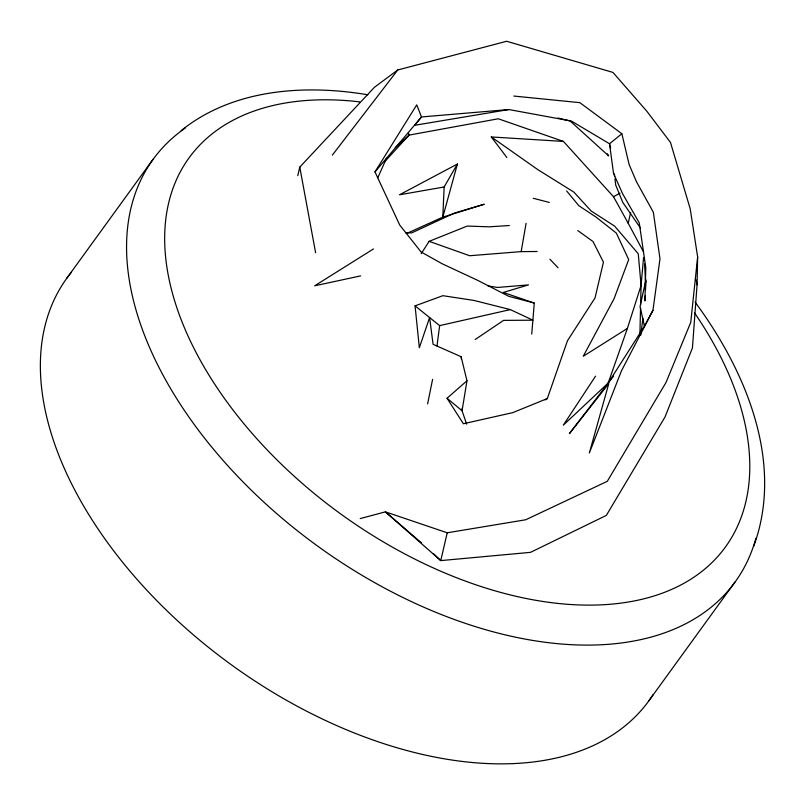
<?xml version="1.0" encoding="UTF-8"?>
<svg xmlns="http://www.w3.org/2000/svg" width="805" height="805" viewBox="0 0 805 805"><rect width="100%" height="100%" fill="white"/><g stroke="black" fill="none" stroke-linecap="round" stroke-linejoin="round"><path stroke-width="1.21" d="M360.207 518.581L385.404 511.859L440.748 560.602L530.525 552.351L606.326 515.411L665.031 416.95L692.431 347.941L697.07 284.809L697.643 256.916L690.197 208.797L670.474 142.415L646.707 111.08L612.947 72.41L506.657 41.266L397.74 69.985L374.355 87.353L299.772 167.128L297.77 175.651M639.884 335.162L640.538 307.792M640.599 305.306L641.082 285.403L643.567 257.61M444.139 186.971L399.491 194.8L457.401 164.029L444.139 186.971L442.8 217.149L407.29 233.209M645.177 295.938L644.896 300.919L645.791 267.592L639.25 222.874L622.657 193.824L613.521 173.377L609.526 143.763L571.459 121.082L508.861 109.54L421.488 116.956L374.979 171.888L399.743 225.098L421.065 251.945L442.086 263.728L477.556 280.291L508.81 296.321L534.268 303.062L531.743 334.075M645.529 289.709L646.033 280.995M462.241 408.326L462.06 410.751L466.659 424.185M697.643 256.916L690.75 322.342L666.027 382.466L607.292 481.32L525.735 519.768L447.228 532.789L385.404 511.859L421.407 542.822M436.974 346.039L439.651 325.623L415.068 305.87L442.861 295.687L473.964 300.436L510.3 309.603L532.96 320.199L503.568 320.38L475.151 339.539M640.679 335.323L642.954 318.277M613.561 376.136L569.417 433.603L608.811 383.522L589.341 453.004L621.47 370.813L652.956 310.317L659.989 258.848L653.338 212.208L636.534 181.85L629.138 164.562L621.863 133.731L579.842 102.658L513.801 96.057M466.97 380.785L462.06 410.751L447.057 398.244L466.97 380.785L461.124 356.726L433.08 344.309L429.598 317.562L419.335 347.78L415.068 305.87M421.216 253.645L429.146 241.339L469.687 255.738L521.157 251.613L526.088 223.317M427.616 403.919L432.587 379.366M645.902 279.727L640.056 306.544L644.423 326.246L608.178 383.039L563.289 425.191L595.529 376.197M643.416 251.683L628.202 223.237L630.647 212.48M447.228 532.789L440.748 560.602L433.513 553.669M457.401 164.029L442.8 217.149L484.248 204.239L454.382 213.084L411.717 232.887L405.499 232.786M645.137 323.982L644.423 326.246L652.956 310.317M608.178 383.039L627.387 328.45L641.082 285.403L638.254 253.766L614.728 226.205L591.162 210.991L573.885 192.113L537.881 169.674L491.312 136.951L563.45 141.428L613.511 196.712L628.202 223.237M753.732 546.273C784.553 462.01 745.39 370.119 695.077 302.127M545.257 399.884L547.32 398.555L567.475 340.726L595.036 297.93L603.438 262.178L593.044 241.56L577.799 230.572M377.817 177.744L386.481 158.253M374.979 171.888L416.738 104.871L421.488 116.956L414.635 125.298L508.861 109.54M66.825 278.198L152.97 159.41M648.84 700.833L734.985 582.045M332.344 155.124L397.74 69.985M384.649 161.745L409.051 135.109L498.285 118.778L563.45 141.428M395.225 147.617L409.051 135.109L408.437 132.785M621.863 133.731L609.526 143.763L610.633 148.211M181.236 130.561C233.037 88.872 304.622 84.153 367.865 94.789M627.387 328.45L583.253 356.273L614.074 298.705L628.695 259.582L616.368 233.128L596.103 217.129L578.805 205.688L566.639 190.946M373.45 248.956L314.685 285.805L360.66 275.884M613.511 196.712L619.971 193.19M547.32 398.555L512.755 412.633L463.378 423.762L447.057 398.244M429.146 241.339L467.232 226.064L489.199 226.819L509.364 225.521M439.651 325.623L510.3 309.603M521.157 251.613L537.187 251.492M487.921 285.916L497.54 287.455L528.493 284.89L503.286 292.436L534.268 303.062M558.016 118.013L570.141 120.981L608.681 155.918L607.403 153.785M533.272 198.282L549.342 202.447M549.916 259.22L558.016 267.743M491.312 136.951L506.858 157.508M640.468 228.056L622.768 202.387L615.714 185.059L614.95 178.821M696.124 279.949L697.07 284.809M299.772 167.128L315.61 252.73M614.346 173.84L614.648 176.335M461.124 356.726L461.406 359.111M644.262 257.761L644.403 260.257M644.594 264L645.6 282.696M653.056 694.685A359.644 216.143 36 0 1 230.653 664.276A359.644 216.143 36 0 1 71.383 272.301M755.875 538.293A359.644 216.143 36 0 1 319.142 547.179A359.644 216.143 36 0 1 185.21 128.086M694.514 312.853A331.368 199.147 36 0 1 605.219 604.625A331.368 199.147 36 0 1 191.902 344.208A331.368 199.147 36 0 1 359.634 101.863"/></g></svg>
